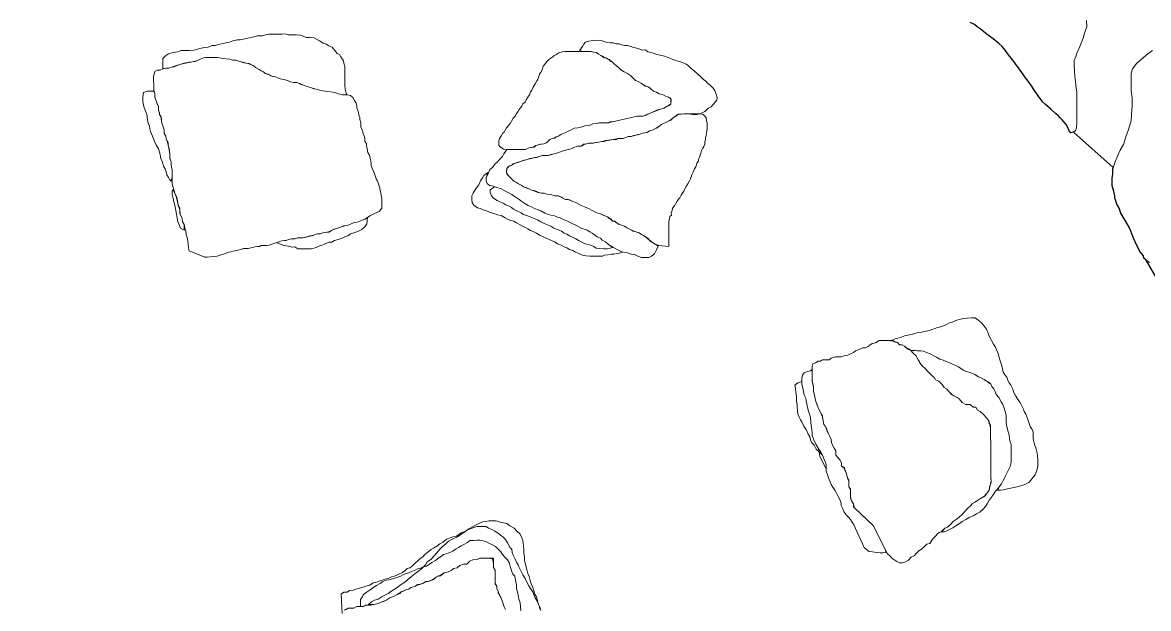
# Model space of a CAD drawing. Header units: millimetres. Extents: x -3113 to 15022, y -19591 to 4665.
# Drawn here: x 2046 to 3356, y -3452 to -2771 of the extents above; entities that cross this region are included whole.
import ezdxf

# ---------------------------------------------------------------- set-up
doc = ezdxf.new("R2010")
doc.units = ezdxf.units.MM
doc.header["$XCLIPFRAME"] = 2
doc.layers.add('0A-detail', color=7, linetype='Continuous', lineweight=18)
doc.layers.add('0T-walltop', color=7, linetype='Continuous', lineweight=30)
picture_1 = doc.add_image_def('image1.tif', size_in_pixel=(6668, 8809))

msp = doc.modelspace()

# ---------------------------------------------------------------- linework, layer by layer
at = {"layer": '0A-detail'}
for points in [[(3284.4, -2768), (3284.5, -2775.4), (3282.1, -2782.8), (3280.3, -2788.9), (3277.9, -2794.6), (3276.7, -2798.3), (3273.1, -2806.3), (3271.9, -2810), (3270.1, -2814.9), (3270.1, -2820.2), (3270.2, -2827.6), (3270.9, -2836.8), (3271.3, -2839.2), (3272.2, -2846.4), (3272.9, -2851.9), (3272.9, -2857.9), (3273, -2866.1), (3273.1, -2872.9), (3273.1, -2879), (3273.2, -2886.5), (3272.7, -2893.5), (3271.4, -2896.3), (3269, -2898.2), (3265.9, -2898.9), (3264, -2896.4), (3262.5, -2892.7), (3260.8, -2889), (3257.8, -2885.9), (3255.9, -2883.6), (3253.7, -2881.4), (3251.5, -2878.6), (3248.4, -2876.2), (3242.9, -2871.3), (3236.6, -2866.1), (3232.9, -2862.8), (3230.7, -2859.4), (3228.8, -2857), (3226.6, -2853.6), (3224.5, -2850.8), (3218.8, -2841.7), (3213.5, -2835.2), (3209.2, -2828.5), (3198.5, -2814.4), (3193.6, -2808.2), (3189.8, -2802.7), (3186.1, -2798.5), (3182.4, -2794.8), (3175.5, -2789.6), (3168.7, -2784.4), (3164.9, -2781.4), (3160.6, -2778), (3157.2, -2775.6), (3153.8, -2772.9), (3148.8, -2770.4)], [(3357.4, -3049.8), (3353.6, -3047), (3351.1, -3044.6), (3350.6, -3042.1), (3346.7, -3037.3), (3342.8, -3029.8), (3340.9, -3025.9), (3338.3, -3019.6), (3335.9, -3013.3), (3333.9, -3008.6), (3329, -3000), (3324.2, -2992.3), (3322.2, -2986.6), (3319.7, -2981.8), (3317.2, -2974.6), (3317.2, -2972.1), (3316.2, -2967.3), (3314.3, -2960.6), (3314.2, -2955.8), (3314.2, -2951.9), (3315.1, -2947.1), (3315, -2941.3), (3316, -2937.4), (3317.8, -2932.6), (3319.7, -2927.8), (3320.7, -2925.4), (3323.5, -2919), (3327.2, -2912.3), (3330.1, -2903.6), (3332.9, -2896), (3335.7, -2886.2), (3336.7, -2880.4), (3336.6, -2877.6), (3337.4, -2866.9), (3337.4, -2862.1), (3337.4, -2858.3), (3336.4, -2849.6), (3336.3, -2840.9), (3336.2, -2829.4), (3338, -2824.5), (3342.8, -2817.8), (3347.5, -2813.8), (3353.3, -2809), (3355.7, -2807), (3361, -2803.1)], [(2608.2, -3453.6), (2606.5, -3450.4), (2604.7, -3444.6), (2603.1, -3440.4), (2600.4, -3435.4), (2599.6, -3432), (2598, -3429.5), (2598, -3426.2), (2596.2, -3422.5), (2596.2, -3417.8), (2596.1, -3411.6), (2596.1, -3407.8), (2594.4, -3404.6), (2594.3, -3400), (2593, -3394.4), (2588.4, -3393.7), (2583.4, -3393.8), (2578.4, -3393.8), (2575.1, -3395.5), (2570.1, -3395.6), (2566.7, -3397.2), (2563.4, -3400.6), (2559.2, -3400.7), (2555, -3402.3), (2551.8, -3404.9), (2547.6, -3405.8), (2545.1, -3408.3), (2541.5, -3409.7), (2536.8, -3410.9), (2531.4, -3414.2), (2527.7, -3416), (2523.1, -3418.9), (2518.5, -3421), (2515.1, -3421.1), (2512.7, -3422.8), (2507.2, -3424.6), (2503.5, -3426.2), (2498.5, -3427.9), (2495.2, -3429.7), (2491.4, -3430.9), (2486, -3433.9), (2482.1, -3435.9), (2478.6, -3438.1), (2473.6, -3439.9), (2470.2, -3442.4), (2464.8, -3444.5), (2460.2, -3446.7), (2455.2, -3447.5), (2448.9, -3447.7), (2452.4, -3444.7), (2455.6, -3442.5), (2459.9, -3441.5), (2464.6, -3438.2), (2471.5, -3435), (2474.7, -3432.7), (2482.2, -3427.9), (2486.9, -3424.6), (2490.1, -3422.5), (2492.8, -3420.4), (2495, -3418.2), (2498.2, -3415.8), (2501.7, -3412.8), (2505.8, -3409.6), (2510.9, -3405.7), (2513, -3403.5), (2515.1, -3401.4), (2517.2, -3398.2), (2521.5, -3395.5), (2525.4, -3390.9), (2528.5, -3387.4), (2531.8, -3383.3), (2535, -3380.2), (2538.4, -3377.3), (2542, -3374.1), (2548, -3370.8), (2552.2, -3368.9), (2556.3, -3366.1), (2560.9, -3363.3), (2565.5, -3359.8), (2569.9, -3357.4), (2575, -3354.6), (2578.8, -3352.7), (2582, -3351.6), (2585.2, -3351), (2588.9, -3350.5), (2593.2, -3350.5), (2597.5, -3350.4), (2600.7, -3351.4), (2605.8, -3352.8), (2609.8, -3353.5), (2613.4, -3356), (2618.2, -3359), (2621.4, -3362.2), (2625.1, -3365.7), (2627.1, -3370), (2628.2, -3373.2), (2628.6, -3376.5), (2629.3, -3379.5), (2629.4, -3383.2), (2629.4, -3387.5), (2630.5, -3392.8), (2630.5, -3396), (2631.6, -3401.1), (2633, -3407), (2634.3, -3411.6), (2635.8, -3415), (2636.8, -3419.6), (2638.2, -3423.8), (2639.9, -3428.1), (2641.2, -3431.6), (2642.2, -3435.5), (2644.1, -3438.7), (2645.3, -3443), (2646.4, -3446.8), (2647.8, -3450.2), (2648.1, -3453.2)], [(2418.1, -3458), (2417, -3435.5), (2420.2, -3433.5), (2423.9, -3433.2), (2426.6, -3431.4), (2430.9, -3431), (2434.1, -3429.9), (2438.4, -3428.8), (2442.7, -3427.7), (2445.8, -3426.4), (2450.3, -3425), (2454.3, -3422.6), (2457.5, -3422.2), (2460.7, -3420.5), (2463.9, -3419.6), (2467.7, -3418.4), (2471.7, -3417.6), (2475.7, -3415.6), (2478.9, -3414.9), (2483.5, -3412.8), (2488.4, -3410.5), (2490.9, -3408.4), (2493.8, -3405.9), (2497, -3405.1), (2500.6, -3401.8), (2504, -3399), (2506.1, -3396.9), (2509, -3394.3), (2512, -3392.1), (2514.4, -3389.6), (2518.1, -3386.4), (2521.9, -3383.7), (2524.6, -3382.1), (2528.4, -3379.9), (2532, -3377.2), (2535.7, -3375), (2539.4, -3371.8), (2543.7, -3370.1), (2546.8, -3369), (2551.1, -3368), (2556.7, -3364.2), (2561.8, -3362.5), (2565, -3360.3), (2568.2, -3359.2), (2571.3, -3358.1), (2575, -3357), (2578.8, -3357), (2582, -3357), (2585.7, -3356.9), (2588.5, -3359), (2591.7, -3359.9), (2596, -3362.4), (2599.7, -3364.8), (2602.4, -3367), (2605.3, -3368.9), (2608.4, -3371.9), (2610.7, -3375.9), (2612.2, -3378.6), (2613.3, -3381.3), (2615.5, -3383.4), (2615.8, -3387.1), (2617, -3390.4), (2619.3, -3395.1), (2620.9, -3398.3), (2623.1, -3401.5), (2624.2, -3404.7), (2626.9, -3410.1), (2628.5, -3413.2), (2631.2, -3417.4), (2632.9, -3421.7), (2635.5, -3426), (2638, -3430.3), (2640.5, -3433.9), (2641.6, -3437.1), (2642.7, -3439.8), (2644.5, -3443), (2646.5, -3447.3), (2648.6, -3451.5), (2649.2, -3454.7)], [(2608.2, -3453.6), (2606.5, -3450.4), (2604.7, -3444.6), (2603.1, -3440.4), (2600.4, -3435.4), (2599.6, -3432), (2598, -3429.5), (2598, -3426.2), (2596.2, -3422.5), (2596.2, -3417.8), (2596.1, -3411.6), (2596.1, -3407.8), (2594.4, -3404.6), (2594.3, -3400), (2593, -3394.4), (2588.4, -3393.7), (2583.4, -3393.8), (2578.4, -3393.8), (2575.1, -3395.5), (2570.1, -3395.6), (2566.7, -3397.2), (2563.4, -3400.6), (2559.2, -3400.7), (2555, -3402.3), (2551.8, -3404.9), (2547.6, -3405.8), (2545.1, -3408.3), (2541.5, -3409.7), (2536.8, -3410.9), (2531.4, -3414.2), (2527.7, -3416), (2523.1, -3418.9), (2518.5, -3421), (2515.1, -3421.1), (2512.7, -3422.8), (2507.2, -3424.6), (2503.5, -3426.2), (2498.5, -3427.9), (2495.2, -3429.7), (2491.4, -3430.9), (2486, -3433.9), (2482.1, -3435.9), (2478.6, -3438.1), (2473.6, -3439.9), (2470.2, -3442.4), (2464.8, -3444.5), (2460.2, -3446.7), (2455.2, -3447.5), (2449.9, -3448.4), (2445.3, -3448.4), (2442.8, -3450.1), (2439.5, -3449.9), (2439.6, -3445.9), (2439.6, -3441.7), (2441.3, -3439.1), (2442.7, -3436.6), (2446, -3433.8), (2450.7, -3430.7), (2454.4, -3428.1), (2458, -3425.4), (2462.3, -3423.1), (2465.5, -3421.1), (2469.3, -3419.5), (2472.5, -3418.9), (2476.7, -3417.7), (2481.1, -3416.7), (2485.3, -3415.1), (2489.5, -3412.9), (2492.7, -3411.6), (2495.9, -3410.9), (2499.9, -3408.8), (2503.8, -3407.2), (2506.6, -3405.8), (2509.5, -3405.3), (2512.3, -3403.9), (2516.1, -3403), (2519.8, -3400.8), (2522.6, -3398.8), (2526.6, -3396.4), (2530.5, -3393.4), (2533.6, -3391.6), (2536.1, -3389.7), (2539.6, -3388.9), (2543.3, -3387.2), (2546.8, -3385.7), (2550.8, -3382.9), (2553.5, -3381.4), (2556.6, -3379.6), (2559.8, -3377.9), (2564, -3375.6), (2566.7, -3373.1), (2571.5, -3373.1), (2574.7, -3373), (2578.4, -3373), (2582.2, -3373.6), (2586.2, -3374.8), (2589.7, -3376.7), (2592.9, -3378.3), (2596.4, -3380.1), (2600.1, -3383.5), (2602.6, -3386.3), (2604.8, -3389.4), (2607.5, -3392.5), (2610.7, -3395.7), (2612.4, -3398.9), (2613.4, -3401.6), (2613.9, -3404.8), (2615.7, -3409.1), (2616.7, -3412.3), (2619, -3414.9), (2619.7, -3419.4), (2621.1, -3424.8), (2621.2, -3429.3), (2622, -3433.1), (2622.8, -3436.8), (2623.5, -3440), (2625.4, -3445.6), (2625.7, -3450.2), (2625.9, -3455)], [(2608.2, -3453.6), (2606.5, -3450.4), (2604.7, -3444.6), (2603.1, -3440.4), (2600.4, -3435.4), (2599.6, -3432), (2598, -3429.5), (2598, -3426.2), (2596.2, -3422.5), (2596.2, -3417.8), (2596.1, -3411.6), (2596.1, -3407.8), (2594.4, -3404.6), (2594.3, -3400), (2593, -3394.4), (2588.4, -3393.7), (2583.4, -3393.8), (2578.4, -3393.8), (2575.1, -3395.5), (2570.1, -3395.6), (2566.7, -3397.2), (2563.4, -3400.6), (2559.2, -3400.7), (2555, -3402.3), (2551.8, -3404.9), (2547.6, -3405.8), (2545.1, -3408.3), (2541.5, -3409.7), (2536.8, -3410.9), (2531.4, -3414.2), (2527.7, -3416), (2523.1, -3418.9), (2518.5, -3421), (2515.1, -3421.1), (2512.7, -3422.8), (2507.2, -3424.6), (2503.5, -3426.2), (2498.5, -3427.9), (2495.2, -3429.7), (2491.4, -3430.9), (2486, -3433.9), (2482.1, -3435.9), (2478.6, -3438.1), (2473.6, -3439.9), (2470.2, -3442.4), (2464.8, -3444.5), (2460.2, -3446.7), (2455.2, -3447.5), (2449.9, -3448.4), (2445.3, -3448.4), (2442.8, -3450.1), (2439, -3450.2), (2435.2, -3450.2), (2431.9, -3451.9), (2428.6, -3452), (2425.2, -3452), (2420.6, -3454.1)], [(2421.9, -3453.7), (2425.2, -3452), (2428.6, -3452), (2431.9, -3451.9), (2435.2, -3450.2), (2437.8, -3450.2), (2440.3, -3450.2), (2442.8, -3450.1), (2445.3, -3448.4), (2448.6, -3448.4), (2451.2, -3448.4), (2455.2, -3447.5), (2460.2, -3446.7), (2463.5, -3444.9), (2466.1, -3444.1), (2470.2, -3442.4), (2473.6, -3439.9), (2478.6, -3438.1), (2482.1, -3435.9), (2485.2, -3434.8), (2486.8, -3433), (2490.2, -3431.3), (2492.7, -3430.5), (2495.2, -3429.7), (2498.5, -3427.9), (2503.5, -3426.2), (2506, -3424.6), (2508.5, -3424.5), (2512.7, -3422.8), (2515.1, -3421.1), (2518.5, -3421), (2521.8, -3419.3), (2524.4, -3418.5), (2527.7, -3416), (2530.2, -3414.2), (2532.7, -3414.2), (2536.8, -3410.9), (2541.5, -3409.7), (2545.1, -3408.3), (2547.6, -3405.8), (2551.8, -3404.9), (2555, -3402.3), (2559.2, -3400.7), (2563.4, -3400.6), (2566.7, -3397.2), (2570.1, -3395.6), (2575.1, -3395.5), (2578.4, -3393.8), (2583.4, -3393.8), (2588.4, -3393.7), (2591.8, -3393.7), (2594.3, -3393.7), (2594.3, -3396.2), (2594.3, -3398.7), (2594.3, -3401.2), (2594.4, -3404.6), (2596.1, -3407.8), (2596.1, -3410.3), (2596.1, -3412.8), (2596.2, -3417.8), (2596.2, -3421.2), (2596.2, -3423.7), (2598, -3426.2), (2598, -3429.5), (2599.6, -3432), (2599.6, -3434.6), (2601.4, -3436.2), (2603.1, -3440.4), (2604.7, -3444.6), (2606.5, -3450.4), (2608.2, -3453.6)]]:
    msp.add_lwpolyline(points, dxfattribs=at)
for points in [[(2369.4, -2842), (2365.6, -2840.3), (2361.4, -2840.3), (2358.1, -2839.4), (2355.4, -2838.3), (2350.7, -2836.9), (2347.5, -2836.3), (2344.2, -2835.2), (2340.5, -2833.6), (2336.2, -2833), (2331.9, -2830.8), (2328.7, -2829.9), (2326.5, -2827.9), (2322.7, -2826.1), (2317.4, -2822.9), (2315.3, -2821.1), (2311, -2819.1), (2305.2, -2817.6), (2299.1, -2815.8), (2294.9, -2814.2), (2290.6, -2814.3), (2287.4, -2813.2), (2283.1, -2812.6), (2279.3, -2812.3), (2275.9, -2811.5), (2272.9, -2811.2), (2268.4, -2811.3), (2263.9, -2811.3), (2260.1, -2811.4), (2256.7, -2811.8), (2253.1, -2813), (2250, -2814.7), (2246.2, -2815.8), (2241.1, -2816.8), (2235.2, -2818), (2231, -2818.8), (2226.7, -2820.2), (2220.9, -2822.2), (2216.4, -2823.6), (2213.1, -2823.6), (2209.5, -2824), (2209.4, -2819.9), (2209.3, -2816.1), (2209.6, -2812.4), (2212.5, -2809.3), (2216.1, -2806.8), (2221.7, -2805.3), (2226.8, -2804.8), (2230.6, -2803), (2233.8, -2803), (2237, -2803), (2240.7, -2802.9), (2245.6, -2802.6), (2248.8, -2801.9), (2252.7, -2800.7), (2257.8, -2799.6), (2262.1, -2799.3), (2266.6, -2797.4), (2270.7, -2797.4), (2273.8, -2796.2), (2277.6, -2795.2), (2283.1, -2794.3), (2287.2, -2793.5), (2291.1, -2791.9), (2296.2, -2790.7), (2299.4, -2790.7), (2304.8, -2789.6), (2309.9, -2788.4), (2314.4, -2787.4), (2319.2, -2786.2), (2324.9, -2785.9), (2328.8, -2784.7), (2333, -2784), (2336.8, -2784), (2340.8, -2783.9), (2345.3, -2783.9), (2348.5, -2783.9), (2351.7, -2783.8), (2355.5, -2784.8), (2360.5, -2784.8), (2365.1, -2784.7), (2368.8, -2785.4), (2372.1, -2786), (2376.4, -2787.8), (2380.7, -2787.8), (2385.7, -2788.4), (2391.7, -2792), (2395.9, -2794.4), (2399.4, -2795.7), (2402.8, -2797.6), (2406.7, -2799.3), (2409.5, -2803), (2412.4, -2806.4), (2415.1, -2807.9), (2416.8, -2810.6), (2419.4, -2814.2), (2420, -2818), (2421.1, -2821.2), (2421.1, -2824.9), (2421.1, -2828.6), (2421.2, -2833.8), (2421.2, -2838.3), (2421.3, -2843.4), (2421.8, -2847.9), (2422.4, -2851.1), (2423.5, -2854.5), (2418.7, -2854.8), (2415, -2853.8), (2411.8, -2852.8), (2407.5, -2851.7), (2401, -2850.7), (2395.6, -2850.2), (2390.8, -2848.7), (2386.4, -2847.8), (2382.3, -2846.6), (2379.6, -2845.6), (2376.4, -2844.5), (2373.2, -2843.4)], [(2624, -2976.3), (2618.2, -2972.4), (2615.4, -2970.7), (2612.7, -2968.9), (2608.1, -2966.6), (2603.1, -2964.2), (2598.2, -2962.6), (2592.8, -2960.5), (2589.6, -2960.2), (2586.8, -2958), (2585.9, -2954.9), (2585.9, -2951.2), (2588.3, -2945.4), (2590.1, -2941.5), (2593, -2939.1), (2596, -2935.5), (2598.5, -2932.9), (2601.2, -2930), (2604.6, -2926.5), (2606.4, -2923.2), (2608.1, -2920.5), (2609.6, -2918.1), (2613.4, -2918.3), (2618.2, -2918.2), (2622.5, -2918.2), (2626.7, -2918.2), (2631.6, -2918.1), (2635.8, -2916.4), (2640.3, -2915.7), (2643.7, -2913.7), (2647.8, -2912.5), (2652.8, -2911.5), (2656.1, -2910.4), (2659.8, -2906.7), (2663, -2905.6), (2666.4, -2904.2), (2670.9, -2902), (2674.6, -2900.1), (2678.4, -2898.5), (2681.1, -2896.9), (2684.8, -2895.2), (2688.4, -2893.6), (2692.2, -2893), (2695.9, -2892.4), (2700.7, -2890.8), (2705.6, -2890.2), (2709.8, -2888.6), (2713.6, -2887.9), (2718.4, -2887.4), (2722.2, -2887.4), (2725.4, -2887.4), (2729, -2886.8), (2732.9, -2886.2), (2761.6, -2879.5), (2764.8, -2879.5), (2768, -2879.5), (2772.3, -2878.1), (2777.7, -2875.5), (2782.2, -2873.5), (2787.4, -2871.6), (2792.5, -2870.1), (2797.4, -2867.6), (2800.5, -2865.3), (2800.7, -2859.5), (2797.8, -2857.4), (2793.5, -2855.7), (2790.8, -2854.2), (2787.1, -2853.6), (2783.9, -2851.5), (2780.6, -2850.5), (2776.8, -2847.3), (2774.1, -2845.2), (2769.8, -2843.9), (2766.1, -2841), (2762.4, -2839.2), (2759.6, -2837.8), (2756.9, -2835.3), (2753.7, -2832.2), (2750, -2829.9), (2746.2, -2827.9), (2741.6, -2824.9), (2739.2, -2822.5), (2735.9, -2819.7), (2732.8, -2816.7), (2729.6, -2814.4), (2725.7, -2811.9), (2722.4, -2810.8), (2719.3, -2808.8), (2716.5, -2807.2), (2714.1, -2805.5), (2710.7, -2805.2), (2706.6, -2804.1), (2699.6, -2804.2), (2694.3, -2803.4), (2695.7, -2801), (2697.8, -2798.3), (2699.4, -2795.6), (2701.4, -2793.5), (2705.2, -2792.3), (2709.5, -2791.3), (2714.8, -2791.2), (2719.6, -2791.5), (2724.2, -2793), (2727.1, -2793.8), (2730.3, -2794.3), (2733.5, -2794.3), (2736.8, -2795.2), (2740, -2795.2), (2743.2, -2796.3), (2747, -2797.4), (2750.2, -2797.3), (2753.9, -2798.3), (2757.1, -2799.4), (2760.9, -2800.4), (2764.6, -2801.5), (2767.8, -2802.5), (2771, -2802.4), (2773.7, -2804.6), (2777.6, -2805.6), (2781.3, -2806.4), (2784.5, -2807.7), (2788.2, -2808.7), (2793.1, -2809.7), (2797.4, -2811.3), (2801.4, -2812.6), (2805.9, -2814.6), (2810.7, -2815.8), (2815, -2817.6), (2818.3, -2819.1), (2821, -2821.1), (2824.2, -2824), (2827.9, -2826.8), (2832, -2830.6), (2835.8, -2834.3), (2838.6, -2836.7), (2841.5, -2838.7), (2843.6, -2841.4), (2846.8, -2843.9), (2849.7, -2847), (2851.9, -2849.8), (2853.4, -2853.9), (2854.4, -2857.9), (2854.2, -2860.8), (2851.7, -2863.6), (2849.6, -2866.2), (2847.6, -2868.6), (2844.1, -2870.3), (2840.2, -2874), (2834.8, -2876.6), (2830.7, -2877.4), (2827.6, -2877.9), (2821.5, -2876.9), (2816.9, -2876.9), (2812.9, -2877), (2809.7, -2877), (2806.5, -2879.2), (2802.9, -2882), (2799.5, -2884.5), (2795.6, -2886.3), (2792.7, -2887.8), (2789.9, -2889.3), (2786.8, -2891.6), (2783.6, -2893.5), (2778.9, -2895.8), (2775.7, -2896.5), (2773, -2898.6), (2767.7, -2899.3), (2763.4, -2900.7), (2758.3, -2901.9), (2754.3, -2903.1), (2751.1, -2903.1), (2747.9, -2904.3), (2745.3, -2905.4), (2742.1, -2905.4), (2737.8, -2905.9), (2733.6, -2906.5), (2729.5, -2907.4), (2723.9, -2908.3), (2720.2, -2908.8), (2717, -2909.8), (2711.8, -2910.7), (2706.6, -2911), (2700.1, -2912.2), (2696.7, -2914.3), (2691.9, -2914.4), (2687.6, -2916.1), (2684.5, -2917.6), (2679.7, -2918.8), (2675.4, -2919.9), (2672.2, -2920.9), (2669, -2922.1), (2664.7, -2923.2), (2659.6, -2924.9), (2654.5, -2925.4), (2650.8, -2925.4), (2647.6, -2926.6), (2643.4, -2927.6), (2637.5, -2928.8), (2633.8, -2929.9), (2629.8, -2930.8), (2623.6, -2933), (2618.3, -2934.6), (2615.6, -2936.5), (2612.2, -2937.9), (2609.6, -2940.5), (2609.5, -2945.4), (2612, -2949.4), (2615.1, -2952.5), (2618, -2955.1), (2622.2, -2957.4), (2626.5, -2959.9), (2629.8, -2962), (2634.1, -2963.6), (2640.2, -2965.9), (2645.3, -2967.8), (2650.2, -2968.9), (2653.4, -2969.2), (2656.5, -2970.3), (2660.8, -2970.8), (2665.2, -2972.3), (2669.5, -2972.3), (2673.7, -2974.1), (2678.1, -2976.5), (2682.6, -2977), (2686.6, -2978.6), (2690.9, -2980.2), (2696.3, -2983.3), (2700, -2984.9), (2704.9, -2986.9), (2709.2, -2989.1), (2714.5, -2991.8), (2718.8, -2993.2), (2722.6, -2994.9), (2727.1, -2996.7), (2730, -2999), (2732.8, -3001.7), (2736.2, -3002.5), (2740.3, -3005.4), (2744.6, -3006.6), (2748.3, -3008.8), (2752.6, -3011.1), (2755.8, -3012.7), (2759.6, -3013.8), (2762.8, -3015.1), (2766.5, -3017.1), (2769.8, -3019.1), (2775.4, -3023.3), (2779.1, -3026.6), (2782.3, -3028.6), (2786, -3030.6), (2784.1, -3035.2), (2781.6, -3039.6), (2778.1, -3042.3), (2774.9, -3044), (2771.1, -3044), (2766.3, -3043.8), (2762.2, -3042.4), (2758.3, -3040.5), (2754.5, -3040), (2751.4, -3038.9), (2748.4, -3038.2), (2743.3, -3037.3), (2738.2, -3034.7), (2733.1, -3032), (2727.9, -3028.8), (2724.4, -3025.7), (2720.7, -3023.7), (2718.7, -3021.4), (2714.8, -3019.9), (2711.6, -3017.4), (2708.9, -3015.8), (2706.2, -3014), (2703.3, -3012.3), (2699.7, -3010.9), (2697, -3010), (2693.6, -3008.4), (2690.1, -3006.4), (2685.7, -3004.2), (2680.4, -3001.7), (2676.6, -3000), (2671.8, -2997.9), (2668.6, -2996.9), (2665.4, -2995.5), (2661.1, -2994.8), (2658.3, -2993.8), (2653.8, -2992.3), (2649.3, -2989.6), (2645.2, -2988.1), (2641.2, -2986.4), (2638.6, -2985), (2634.6, -2983.6), (2630.6, -2981.2), (2627.1, -2978.7)], [(2200.6, -2858.4), (2200.1, -2856.3), (2200.1, -2853.1), (2198.9, -2850.4), (2198.9, -2847.2), (2198.9, -2844), (2198.9, -2841.3), (2198.8, -2839.2), (2198.8, -2835.4), (2198.8, -2832.8), (2199.8, -2829.6), (2200.3, -2827.4), (2203, -2825.8), (2206.2, -2825.8), (2209.7, -2824.4), (2213.1, -2823.6), (2216.4, -2823.6), (2219.6, -2822.4), (2222.3, -2822), (2225.5, -2820.8), (2228, -2819.6), (2231, -2818.8), (2233.9, -2818), (2236.6, -2818), (2239.8, -2816.8), (2242.5, -2816.8), (2245.1, -2815.8), (2247.3, -2815.8), (2250, -2814.7), (2253.1, -2813), (2256.7, -2811.8), (2259, -2811.4), (2261.2, -2811.4), (2263.9, -2811.3), (2267.1, -2811.3), (2269.7, -2811.3), (2272.9, -2811.2), (2275.9, -2811.5), (2279.3, -2812.3), (2283.1, -2812.6), (2287.4, -2813.2), (2290.6, -2814.3), (2294.9, -2814.2), (2298.1, -2815.3), (2300.2, -2816.3), (2303.9, -2817.4), (2306.6, -2817.7), (2309.8, -2818.4), (2312.1, -2819.8), (2315.3, -2821.1), (2317.4, -2822.9), (2321.7, -2825.3), (2323.8, -2826.8), (2326.5, -2827.9), (2328.7, -2829.9), (2330.9, -2830.5), (2333, -2831), (2335.1, -2832.7), (2337.3, -2833.2), (2340.5, -2833.6), (2344.2, -2835.2), (2347.5, -2836.3), (2350.7, -2836.9), (2355.4, -2838.3), (2358.1, -2839.4), (2361.4, -2840.3), (2365.6, -2840.3), (2368.4, -2841.4), (2370.5, -2842.5), (2373.2, -2843.4), (2376.4, -2844.5), (2379.6, -2845.6), (2382.3, -2846.6), (2385, -2847.6), (2387.8, -2848), (2390.8, -2848.7), (2395.6, -2850.2), (2401, -2850.7), (2407.5, -2851.7), (2411.8, -2852.8), (2415, -2853.8), (2418.7, -2854.8), (2421.9, -2854.8), (2424.6, -2854.8), (2427.8, -2855.3), (2430.7, -2857.9), (2432.5, -2861.1), (2434.4, -2864.3), (2435.4, -2867), (2435.4, -2869.7), (2436.2, -2872.6), (2437, -2875.7), (2437.7, -2878.2), (2438.7, -2880.9), (2438.7, -2883.5), (2439.9, -2887.2), (2439.9, -2889.9), (2439.9, -2892), (2441, -2894.7), (2442.1, -2897.4), (2442.6, -2900.6), (2444.3, -2903.3), (2444.4, -2906.5), (2444.4, -2909.1), (2446.5, -2911.3), (2446.5, -2914), (2447.3, -2917.4), (2448.1, -2921.6), (2449.8, -2924.7), (2450.9, -2928.3), (2451.4, -2931.5), (2452.1, -2934.7), (2452.1, -2937.4), (2453.2, -2940), (2454.3, -2942.7), (2455.4, -2945.4), (2456.9, -2949.7), (2457.6, -2952.4), (2458.7, -2954.5), (2460.2, -2957.1), (2460.8, -2959.8), (2462, -2962.4), (2462, -2964.5), (2463.1, -2968.8), (2463.6, -2971.5), (2464.2, -2975.2), (2464.2, -2977.9), (2464.2, -2980.6), (2464.3, -2984.3), (2464.3, -2986.5), (2462.7, -2988.6), (2461.1, -2990.3), (2458.4, -2991.4), (2455.8, -2992.8), (2452.6, -2994.1), (2450.5, -2995.6), (2447.8, -2997.4), (2445.7, -2998.9), (2443.3, -2999.7), (2439.6, -3001.4), (2435.6, -3002.9), (2432.4, -3003.3), (2429.6, -3004.4), (2426.3, -3005.9), (2422.8, -3006.6), (2420.1, -3007.2), (2416.4, -3008.5), (2413.9, -3009.6), (2410.5, -3010.5), (2408.4, -3011), (2405.7, -3012.5), (2402.5, -3014.3), (2400.4, -3014.3), (2396.6, -3014.9), (2392.9, -3016.5), (2389.1, -3016.5), (2386, -3017.6), (2383.4, -3018.8), (2380.7, -3018.8), (2377.5, -3019.9), (2375.3, -3020.4), (2372.7, -3021), (2368.9, -3021), (2366.3, -3021), (2363.6, -3022.1), (2361.4, -3022.2), (2358.8, -3022.2), (2355, -3023.3), (2352.6, -3024.1), (2348.1, -3024.4), (2345.4, -3025.5), (2342.7, -3026.6), (2339.5, -3027.4), (2336.3, -3028.3), (2333.2, -3029.5), (2330, -3029.9), (2326.8, -3030), (2324.1, -3030), (2322, -3031), (2319.8, -3031), (2316.6, -3031.7), (2314.5, -3032.2), (2311.8, -3032.6), (2308.6, -3033.3), (2305.9, -3033.4), (2303.3, -3033.4), (2300.4, -3034.8), (2296.9, -3035.5), (2293.7, -3036.3), (2291, -3036.7), (2288.8, -3037.3), (2286.2, -3037.8), (2283, -3038.9), (2279.9, -3040), (2276.1, -3041.1), (2272.9, -3042.2), (2269.2, -3042.6), (2264.9, -3043.3), (2261.1, -3043.4), (2258.5, -3043.4), (2240.2, -3036.1), (2239.5, -3032.9), (2239, -3028.6), (2238.5, -3025.4), (2238, -3022.2), (2237.4, -3019.6), (2236.8, -3017.4), (2236.8, -3015.3), (2235.7, -3012.6), (2235.2, -3010), (2234.7, -3006.8), (2234, -3004.6), (2232.4, -3002.5), (2232.1, -2998.7), (2230.2, -2994.4), (2229.1, -2992.4), (2229.1, -2989.2), (2229.1, -2986.5), (2227.2, -2983.5), (2226.9, -2980.6), (2226.5, -2977.8), (2225.8, -2974.2), (2224.6, -2971.6), (2223.6, -2968.9), (2222.5, -2966.2), (2221.9, -2964.1), (2221, -2961.4), (2220.3, -2957.7), (2220.3, -2955.5), (2220.3, -2953.4), (2220.2, -2950.7), (2220.2, -2948), (2220.2, -2945.9), (2220.2, -2942.1), (2219.7, -2938.9), (2219, -2935.7), (2219, -2932.5), (2217.9, -2930), (2217.8, -2927.3), (2217.8, -2924.1), (2217.1, -2919.8), (2216.7, -2917.1), (2215.6, -2913.4), (2215.6, -2910.7), (2214.5, -2908.6), (2213.3, -2905.9), (2213, -2902.7), (2211.2, -2899.5), (2211.1, -2895.2), (2209.3, -2890.9), (2207.9, -2886.1), (2207.8, -2882.9), (2207.4, -2880.2), (2205.7, -2877.7), (2205.7, -2875.5), (2204.5, -2872.8), (2204.5, -2870.7), (2204.5, -2868.1), (2202.9, -2865.4), (2202.3, -2862.7)], [(2705.3, -2804.1), (2708, -2804.1), (2710.7, -2805.2), (2714.1, -2805.5), (2716.5, -2807.2), (2719.3, -2808.8), (2721.8, -2810), (2723, -2811.5), (2725.7, -2811.9), (2728.9, -2813.5), (2730.4, -2815.3), (2732.8, -2816.7), (2734.9, -2818.9), (2737, -2820.4), (2739.2, -2822.5), (2740.8, -2824.1), (2742.4, -2825.7), (2746.2, -2827.9), (2750, -2829.9), (2753.7, -2832.2), (2756.9, -2835.3), (2759.6, -2837.8), (2762.4, -2839.2), (2766.1, -2841), (2768.8, -2843.1), (2770.9, -2844.5), (2774.1, -2845.2), (2776.8, -2847.3), (2780.6, -2850.5), (2783.9, -2851.5), (2787.1, -2853.6), (2790.8, -2854.2), (2793.5, -2855.7), (2797.8, -2857.4), (2800.4, -2858.4), (2801, -2860.5), (2800.5, -2865.3), (2798.6, -2867.1), (2796.2, -2868), (2792.5, -2870.1), (2788.7, -2871.3), (2786.2, -2871.8), (2783.5, -2872.9), (2780.9, -2874.1), (2777.7, -2875.5), (2773.4, -2877.3), (2771.2, -2878.9), (2768, -2879.5), (2764.8, -2879.5), (2761.6, -2879.5), (2732.9, -2886.2), (2730.1, -2886.2), (2728, -2887.3), (2725.4, -2887.4), (2722.2, -2887.4), (2719.5, -2887.4), (2717.3, -2887.4), (2713.6, -2887.9), (2709.8, -2888.6), (2705.6, -2890.2), (2700.7, -2890.8), (2695.9, -2892.4), (2692.2, -2893), (2688.4, -2893.6), (2684.8, -2895.2), (2681.1, -2896.9), (2678.4, -2898.5), (2674.6, -2900.1), (2672, -2901.2), (2669.9, -2902.9), (2667.2, -2903.4), (2665.6, -2905), (2663, -2905.6), (2659.8, -2906.7), (2656.1, -2910.4), (2652.8, -2911.5), (2649.1, -2912.1), (2646.5, -2912.7), (2643.7, -2913.7), (2641.6, -2915.4), (2639, -2915.9), (2635.8, -2916.4), (2631.6, -2918.1), (2627.8, -2918.1), (2625.7, -2918.2), (2622.5, -2918.2), (2619.3, -2918.2), (2617.1, -2918.2), (2613.4, -2918.3), (2609.1, -2918.3), (2605.9, -2918), (2602, -2915.2), (2600.5, -2913.1), (2600.5, -2910.4), (2600.5, -2908.3), (2601.4, -2905.6), (2603.6, -2901.9), (2604.7, -2899.6), (2606.8, -2898), (2607.9, -2895.9), (2609.2, -2893), (2611.7, -2890.5), (2613.6, -2887.9), (2615.2, -2885.2), (2617.3, -2881.9), (2619.9, -2879.2), (2621, -2876.5), (2622.6, -2874.4), (2624.3, -2871.9), (2625.7, -2869.6), (2627.3, -2867.9), (2628.4, -2865.2), (2631.1, -2863.1), (2632.1, -2860.4), (2634.2, -2857.2), (2636, -2854.7), (2637.4, -2851.3), (2638.9, -2849.1), (2640.5, -2845.9), (2642.9, -2841.8), (2644.7, -2838.4), (2645.8, -2836.3), (2647.2, -2833.6), (2647.9, -2830.4), (2649.5, -2828.7), (2651.3, -2824.6), (2652.1, -2821.2), (2654.2, -2818.5), (2656.7, -2815.3), (2658.7, -2813.5), (2661, -2812), (2663.2, -2810.4), (2664.8, -2808.8), (2666.9, -2808.3), (2670.4, -2805.8), (2674.3, -2804.8), (2677.5, -2804.4), (2680.2, -2804.4), (2683.4, -2804.3), (2686.1, -2804.3), (2689.3, -2804.3), (2693.6, -2804.2), (2695.7, -2804.2), (2698.3, -2804.2), (2701, -2804.2)], [(2195.7, -2850.4), (2199.4, -2850.4), (2200.1, -2853.1), (2200.3, -2857.4), (2202.6, -2864.1), (2204.5, -2868.1), (2204.5, -2871.8), (2205.7, -2876.6), (2207.6, -2881.6), (2207.9, -2886.1), (2209.3, -2890.9), (2211.1, -2895.2), (2211.2, -2899.5), (2213, -2902.7), (2213.3, -2905.9), (2215, -2909.7), (2215.6, -2913.4), (2216.9, -2918.5), (2217.8, -2924.1), (2217.8, -2928.7), (2219, -2932.5), (2219, -2935.7), (2219.7, -2938.9), (2220.2, -2942.1), (2220.2, -2947), (2220.2, -2950.7), (2219.2, -2955), (2217.3, -2953.2), (2215.9, -2950.8), (2214.2, -2947.6), (2213.4, -2944.4), (2212.1, -2940.7), (2210.1, -2937.5), (2209, -2933), (2207.3, -2928.7), (2206.1, -2922.6), (2204.3, -2917.5), (2202.2, -2913.5), (2200.6, -2910.8), (2198.9, -2906.6), (2197.3, -2902.8), (2196.2, -2900.1), (2195.2, -2897.5), (2194.4, -2894.3), (2194, -2891.1), (2192.6, -2887.6), (2191.8, -2883.6), (2191.2, -2880.4), (2190.7, -2877.2), (2189.5, -2873.5), (2187.4, -2868.2), (2186.2, -2862.6), (2186.2, -2857.2), (2186.9, -2852.1), (2191.1, -2850.5)], [(2798.3, -3031.1), (2786.5, -3030.1), (2782.3, -3028.6), (2779.1, -3026.6), (2776.1, -3024.4), (2774.7, -3022.2), (2770.9, -3019.5), (2768.8, -3018.5), (2766.5, -3017.1), (2763.9, -3015.3), (2761.7, -3014.8), (2759.6, -3013.8), (2756.9, -3013.2), (2754.8, -3012.2), (2752.6, -3011.1), (2749.4, -3009.5), (2747.3, -3008), (2744.6, -3006.6), (2740.3, -3005.4), (2737.1, -3003.3), (2735.4, -3001.7), (2732.8, -3001.7), (2731.1, -2999.5), (2729, -2998.5), (2727.1, -2996.7), (2723.7, -2995.4), (2721.5, -2994.3), (2718.8, -2993.2), (2714.5, -2991.8), (2709.2, -2989.1), (2704.9, -2986.9), (2700, -2984.9), (2696.3, -2983.3), (2690.9, -2980.2), (2686.6, -2978.6), (2683.9, -2977.5), (2681.3, -2976.5), (2678.1, -2976.5), (2674.8, -2974.8), (2672.7, -2973.3), (2669.5, -2972.3), (2665.2, -2972.3), (2660.8, -2970.8), (2656.5, -2970.3), (2653.4, -2969.2), (2650.2, -2968.9), (2646.4, -2968.3), (2644.2, -2967.2), (2641.6, -2966.1), (2638.9, -2965.6), (2635.2, -2964.1), (2633.1, -2963), (2629.8, -2962), (2626.5, -2959.9), (2623.3, -2958.1), (2621.2, -2956.7), (2618, -2955.1), (2615.1, -2952.5), (2612, -2949.4), (2609.8, -2946.7), (2609.3, -2944), (2609.6, -2940.5), (2611.4, -2938.6), (2613.1, -2937.2), (2615.6, -2936.5), (2617.2, -2934.8), (2619.4, -2934.3), (2622.6, -2933.2), (2624.7, -2932.7), (2628.5, -2931), (2631.1, -2930.5), (2633.8, -2929.9), (2636.5, -2928.8), (2638.6, -2928.7), (2642.4, -2927.6), (2644.5, -2927.6), (2647.6, -2926.6), (2650.8, -2925.4), (2653.5, -2925.4), (2655.6, -2925.4), (2658.3, -2925.4), (2660.9, -2924.2), (2664.7, -2923.2), (2669, -2922.1), (2672.2, -2920.9), (2675.4, -2919.9), (2679.7, -2918.8), (2684.5, -2917.6), (2687.6, -2916.1), (2691.9, -2914.4), (2696.7, -2914.3), (2698.8, -2912.2), (2701.5, -2912.2), (2705.3, -2911), (2707.9, -2911), (2710.6, -2911), (2713.1, -2910.3), (2717, -2909.8), (2720.2, -2908.8), (2722.9, -2908.8), (2725, -2907.7), (2728.2, -2907.6), (2730.9, -2907.1), (2733.6, -2906.5), (2736.8, -2906.5), (2738.9, -2905.4), (2742.1, -2905.4), (2745.3, -2905.4), (2747.9, -2904.3), (2751.1, -2903.1), (2754.3, -2903.1), (2757, -2902.1), (2759.7, -2901.5), (2762.3, -2900.9), (2764.5, -2900.4), (2767.7, -2899.3), (2773, -2898.6), (2775.7, -2896.5), (2778.9, -2895.8), (2782.6, -2893.8), (2784.7, -2893.2), (2786.8, -2891.6), (2789.9, -2889.3), (2792.7, -2887.8), (2795.6, -2886.3), (2798.4, -2884.9), (2800.7, -2884), (2802.9, -2882), (2805.5, -2879.7), (2807.6, -2878.6), (2809.7, -2877), (2812.9, -2877), (2815.6, -2876.9), (2818.3, -2876.9), (2821.5, -2876.9), (2825.8, -2876.8), (2827.9, -2876.8), (2830.5, -2876.8), (2833.3, -2876.8), (2835.4, -2876.8), (2838.2, -2877.7), (2840, -2879.5), (2841.8, -2881.5), (2842.3, -2884.1), (2843, -2887.9), (2843, -2890.6), (2843, -2893.3), (2842.4, -2897), (2841.7, -2901.5), (2841, -2905), (2841, -2907.2), (2840.3, -2909.1), (2840, -2911.9), (2838.9, -2914.7), (2837.9, -2916.8), (2836.3, -2919.5), (2835.4, -2922.7), (2833.8, -2927), (2832.7, -2929.7), (2832.7, -2931.9), (2831, -2934), (2830.5, -2936.1), (2829.6, -2938.3), (2828.1, -2940.9), (2826.4, -2944.7), (2825.3, -2946.9), (2824.8, -2949.1), (2823.3, -2952.3), (2822.2, -2954.9), (2820.4, -2958.1), (2818.4, -2961.3), (2816.9, -2964), (2815.6, -2966.9), (2813.7, -2969.5), (2812.8, -2971.6), (2811, -2974.6), (2809.6, -2975.9), (2807.9, -2978.5), (2806.4, -2981.2), (2804.8, -2983.9), (2802.7, -2986.7), (2802.2, -2989.3), (2801.1, -2992), (2801.2, -2994.7), (2799.6, -2996.3), (2799.1, -2998.4), (2798.4, -3002.2), (2798.1, -3005.4), (2798.1, -3008.6), (2798.1, -3011.8), (2798.2, -3016.1), (2798.2, -3018.8), (2798.2, -3021.4), (2798.2, -3023.5), (2798.3, -3027.3)], [(2583, -2948.5), (2587.5, -2945.2), (2585.9, -2951.2), (2585.9, -2954.9), (2586.8, -2958), (2589.6, -2960.2), (2592.8, -2960.5), (2598.2, -2962.6), (2603.1, -2964.2), (2608.1, -2966.6), (2612.7, -2968.9), (2615.4, -2970.7), (2618.2, -2972.4), (2624, -2976.3), (2627.1, -2978.7), (2630.6, -2981.2), (2634.6, -2983.6), (2638.6, -2985), (2641.2, -2986.4), (2645.2, -2988.1), (2649.3, -2989.6), (2653.8, -2992.3), (2658.3, -2993.8), (2661.1, -2994.8), (2665.4, -2995.5), (2668.6, -2996.9), (2671.8, -2997.9), (2676.6, -3000), (2680.4, -3001.7), (2685.7, -3004.2), (2690.1, -3006.4), (2693.6, -3008.4), (2697, -3010), (2699.7, -3010.9), (2703.3, -3012.3), (2706.2, -3014), (2708.9, -3015.8), (2711.6, -3017.4), (2714.8, -3019.9), (2718.7, -3021.4), (2720.7, -3023.7), (2724.4, -3025.7), (2727.9, -3028.8), (2733.1, -3032), (2738.2, -3034.7), (2744.4, -3037.9), (2740.7, -3039), (2737.5, -3039.1), (2734.8, -3040.2), (2731.5, -3040.2), (2727.2, -3040.7), (2723.6, -3041.3), (2720.9, -3042.4), (2717.6, -3042.4), (2714.4, -3042.5), (2710.7, -3042.5), (2706.4, -3042.5), (2702.1, -3042.1), (2697.3, -3041.3), (2693.6, -3039.4), (2689.7, -3037.7), (2686.4, -3035.9), (2682.8, -3034.5), (2679.6, -3032.7), (2676.4, -3031.4), (2672.3, -3029.3), (2668.9, -3027.9), (2665.6, -3025.8), (2662.4, -3024.4), (2658.1, -3022.7), (2652.2, -3019.8), (2648.5, -3018.5), (2644.3, -3015.7), (2640.4, -3013.7), (2637.4, -3012.6), (2634.2, -3010.4), (2631.3, -3009), (2628.6, -3007.9), (2625.1, -3005.9), (2621, -3003.6), (2617.8, -3001.6), (2614.4, -3000.9), (2611.4, -2999.6), (2607.7, -2997.8), (2603.1, -2995.2), (2599.1, -2994.3), (2594.8, -2992.6), (2590.5, -2991.6), (2587.3, -2990.2), (2584.1, -2989.1), (2581.4, -2988.1), (2578.7, -2987), (2575.5, -2986), (2571.7, -2983.4), (2569.4, -2980.4), (2569, -2976.2), (2569, -2972.2), (2570.5, -2969), (2572.8, -2965.3), (2574.3, -2962.8), (2577, -2959.3), (2579.4, -2954.1), (2581.6, -2951.3)], [(2220.4, -2966.7), (2221.3, -2964.7), (2223.6, -2968.9), (2225.1, -2972.9), (2226.7, -2979.2), (2227.2, -2983.5), (2229.1, -2987.9), (2229.6, -2993.4), (2232.1, -2998.7), (2232.4, -3002.5), (2234.3, -3005.7), (2234.2, -3012), (2230, -3009.8), (2228.8, -3006.7), (2227.1, -3002.6), (2226, -2998.3), (2225.3, -2993.5), (2224.8, -2989.2), (2223.7, -2984.7), (2222.3, -2979.1), (2221.5, -2975.3), (2220.4, -2970.8)], [(2590.5, -2965.1), (2595.5, -2961.7), (2598.2, -2962.6), (2603.1, -2964.2), (2608.1, -2966.6), (2612.7, -2968.9), (2615.4, -2970.7), (2618.2, -2972.4), (2624, -2976.3), (2627.1, -2978.7), (2630.6, -2981.2), (2634.6, -2983.6), (2638.6, -2985), (2641.2, -2986.4), (2645.2, -2988.1), (2649.3, -2989.6), (2653.8, -2992.3), (2658.3, -2993.8), (2661.1, -2994.8), (2665.4, -2995.5), (2668.6, -2996.9), (2671.8, -2997.9), (2676.6, -3000), (2680.4, -3001.7), (2685.7, -3004.2), (2690.1, -3006.4), (2693.6, -3008.4), (2697, -3010), (2699.7, -3010.9), (2703.3, -3012.3), (2706.2, -3014), (2708.9, -3015.8), (2711.6, -3017.4), (2714.8, -3019.9), (2718.7, -3021.4), (2720.7, -3023.7), (2724.4, -3025.7), (2727.9, -3028.8), (2733.3, -3032.3), (2729.9, -3033.1), (2726.7, -3033.8), (2722.6, -3033.9), (2717.5, -3033.4), (2713.8, -3032.9), (2710.9, -3031.1), (2706.3, -3029.2), (2702.1, -3028.3), (2697.7, -3026.6), (2693.9, -3024.7), (2690.2, -3022.4), (2687, -3020.8), (2682.7, -3018.7), (2679.5, -3016.7), (2676.6, -3015.7), (2673.5, -3013.4), (2668.7, -3011.4), (2664.5, -3009.8), (2661, -3007.3), (2658, -3006.2), (2652.6, -3003.8), (2649.4, -3002.4), (2645.3, -3000.3), (2640.8, -2998.2), (2637, -2996.7), (2632.8, -2994.9), (2628.7, -2993.8), (2626.3, -2992), (2621.5, -2989.5), (2617.7, -2987.7), (2615.1, -2985.7), (2612.4, -2984.1), (2608.8, -2982.8), (2605.4, -2980.7), (2601.8, -2979.1), (2598.6, -2977.6), (2594.4, -2974.9), (2591.9, -2972), (2590.3, -2968.3)], [(2366.4, -3033.9), (2363.2, -3031.7), (2359.9, -3031.8), (2355.7, -3030.7), (2350.3, -3029.8), (2347.1, -3028.7), (2342.6, -3026.8), (2345.4, -3025.5), (2348.1, -3024.4), (2353.8, -3023.7), (2358.8, -3022.2), (2362.5, -3022.1), (2367.6, -3021), (2372.7, -3021), (2376.4, -3020.2), (2382, -3018.8), (2386, -3017.6), (2389.1, -3016.5), (2392.9, -3016.5), (2396.6, -3014.9), (2401.4, -3014.3), (2405.7, -3012.5), (2409.4, -3010.8), (2415.1, -3009.1), (2421.4, -3006.9), (2426.3, -3005.9), (2429.6, -3004.4), (2432.4, -3003.3), (2435.6, -3002.9), (2439.6, -3001.4), (2444.5, -2999.3), (2447.5, -2997.4), (2447.3, -3001.1), (2446.9, -3004.8), (2444.4, -3008.3), (2441, -3011.3), (2437, -3013.2), (2431.9, -3015.1), (2427.9, -3016.5), (2424.8, -3018.7), (2421.9, -3019.5), (2418.1, -3021.4), (2413.7, -3023), (2409.4, -3024.2), (2406.3, -3026), (2403.1, -3026.1), (2399.9, -3027.1), (2395.8, -3029.1), (2392, -3030.4), (2388, -3032.4), (2382.6, -3033.8), (2378.1, -3033.8), (2374.1, -3033.8), (2369.6, -3033.9)], [(3094.5, -3153.1), (3091.7, -3152.5), (3087.2, -3152.5), (3080.5, -3152.2), (3077, -3150.9), (3072.4, -3147.1), (3069.8, -3145.4), (3066.5, -3145.5), (3064.2, -3142.7), (3059.7, -3141.4), (3056.2, -3140.8), (3061.5, -3138.7), (3064.7, -3137.9), (3068.1, -3137), (3072.4, -3135.2), (3078.2, -3133.9), (3083.4, -3132.9), (3088.5, -3131.3), (3092.4, -3130.9), (3097.7, -3129.8), (3101.6, -3128.9), (3104.3, -3127.7), (3107.1, -3127), (3109.8, -3125.6), (3114.5, -3124.6), (3119.2, -3123.2), (3122, -3121.4), (3124.7, -3120.1), (3128.1, -3119.2), (3132.4, -3117.4), (3136.3, -3116.1), (3141.1, -3115.1), (3145.4, -3114.5), (3150.3, -3114.3), (3154.8, -3114.3), (3157.8, -3116.3), (3161.8, -3119.4), (3164.5, -3122.8), (3168.1, -3127.5), (3170, -3131.9), (3171.1, -3135.5), (3173.7, -3140.5), (3175.9, -3144.6), (3178.3, -3148.2), (3180.1, -3152.1), (3181.6, -3155.8), (3182.7, -3160.6), (3184.3, -3165.5), (3185.7, -3169.8), (3186.6, -3173.3), (3187.4, -3177.3), (3189.6, -3181), (3191.9, -3183.9), (3192.9, -3186.9), (3194.2, -3189.8), (3196.1, -3192.6), (3198, -3196.2), (3199.8, -3201.2), (3202.2, -3205.3), (3204.5, -3209.1), (3207, -3212.7), (3209.2, -3216.6), (3210.9, -3220.4), (3211.8, -3223.3), (3213.8, -3226.4), (3215.7, -3231.1), (3217.3, -3236), (3218.9, -3240.7), (3220.9, -3243.9), (3222.4, -3247.1), (3222.4, -3250.5), (3222.4, -3254), (3222.8, -3256.9), (3223.5, -3259.8), (3224.1, -3262.6), (3225.2, -3265.5), (3226, -3268.5), (3226.7, -3271.7), (3227.4, -3274.8), (3227.5, -3279.1), (3227.5, -3283), (3227.5, -3287), (3226.1, -3293.1), (3224.5, -3296.8), (3222.3, -3299.5), (3219.7, -3302.7), (3217, -3305.8), (3212.4, -3308), (3207.8, -3309.7), (3203.7, -3310.8), (3199.6, -3311.4), (3196.3, -3312.3), (3192.2, -3313), (3187.7, -3314.3), (3184.3, -3314.5), (3181, -3314.6), (3182.5, -3310.6), (3185.3, -3307.1), (3187.5, -3303.5), (3189, -3300.8), (3190.2, -3297.8), (3192.3, -3293.5), (3194.1, -3290.2), (3195.3, -3287), (3196.2, -3284.1), (3196.7, -3280.9), (3196.6, -3276.8), (3196.6, -3271), (3196.5, -3266.2), (3196.5, -3261.7), (3195.4, -3258.3), (3194.6, -3254.9), (3194.3, -3250.1), (3192.8, -3245.5), (3192, -3242.1), (3191.1, -3238.6), (3190.8, -3235.1), (3190.7, -3232.1), (3190.7, -3229), (3190.3, -3225.5), (3189.3, -3221.8), (3188.1, -3218.2), (3187, -3215), (3185, -3211.7), (3182.4, -3206.9), (3179.3, -3203.3), (3178.1, -3200), (3176.5, -3196.6), (3174.3, -3193.9), (3172.8, -3191.4), (3169.2, -3188.5), (3165.3, -3185.7), (3161.6, -3184), (3158.8, -3182.6), (3154.2, -3180), (3148.9, -3177.7), (3144.3, -3176.6), (3141, -3175.1), (3138.2, -3173.2), (3135.5, -3171.1), (3132, -3169.6), (3127.5, -3167.6), (3123.4, -3165.6), (3120.3, -3164.5), (3117.6, -3163.4), (3113.8, -3162.1), (3109.6, -3159.9), (3106.8, -3158.3), (3102.2, -3156.2), (3098.1, -3154.3)], [(3036.6, -3356.3), (3014.8, -3335.6), (3013, -3334), (3013, -3330.6), (3010.8, -3327), (3009.7, -3323.9), (3009.6, -3321.4), (3009.6, -3318.9), (3009.6, -3315.6), (3009.6, -3313), (3007.8, -3310.6), (3007.8, -3305.6), (3007.8, -3303), (3006, -3300.6), (3005.2, -3295.5), (3002.7, -3290.6), (3002.6, -3288.1), (2999.3, -3286.4), (2999.3, -3283.1), (2997.6, -3279.7), (2992.5, -3274), (2992.5, -3269), (2990.7, -3265.7), (2989, -3263.1), (2987.4, -3259), (2987.3, -3255.6), (2985.6, -3252.3), (2983.9, -3249), (2982.2, -3245.6), (2982.2, -3243.1), (2980.5, -3240.7), (2978.8, -3238.2), (2977.8, -3234), (2977, -3230.7), (2977, -3228.1), (2975.4, -3225.7), (2973.6, -3221.5), (2971.9, -3219), (2970.3, -3214.1), (2969.3, -3211.5), (2968.5, -3208.2), (2967.6, -3204.1), (2966.7, -3199.8), (2966.7, -3196.5), (2966.7, -3194), (2965, -3188.2), (2965, -3185.7), (2965, -3182.3), (2964.9, -3178.1), (2964.9, -3174), (2964.9, -3170.6), (2965.9, -3167.5), (2968.9, -3166.4), (2972.2, -3164.7), (2974.8, -3164.7), (2977.2, -3163), (2979.8, -3163), (2982.3, -3162.9), (2984.8, -3162.9), (2987.3, -3161.2), (2989.8, -3160.4), (2992.3, -3159.6), (2995.6, -3159.5), (2999, -3159.5), (3003.1, -3157.8), (3006.4, -3157.7), (3009.8, -3156), (3013.1, -3154.3), (3015.6, -3152.6), (3019.8, -3150.9), (3023.9, -3149.2), (3027.3, -3149.1), (3029.8, -3147.5), (3032.2, -3145.8), (3034.7, -3144.1), (3038.9, -3143.2), (3043.1, -3140.7), (3046.4, -3140.7), (3050.5, -3140.6), (3055.6, -3140.6), (3058.9, -3140.5), (3060.6, -3142.2), (3064.2, -3142.7), (3066.5, -3145.5), (3069.8, -3145.4), (3072.4, -3147.1), (3074.9, -3149.6), (3077.4, -3150.4), (3079.9, -3152.1), (3082.2, -3154.7), (3085.8, -3157.9), (3088.4, -3162.9), (3090, -3165.3), (3091.1, -3167.6), (3093.5, -3170.2), (3096, -3172.8), (3101, -3177.8), (3104.2, -3181.3), (3106.9, -3183.5), (3108.6, -3186.1), (3112.5, -3188), (3116.2, -3191.8), (3118.7, -3195.1), (3121.2, -3196.8), (3124.6, -3200.1), (3127.2, -3203.4), (3129.4, -3204.5), (3133.9, -3206.7), (3136.3, -3208.3), (3139.7, -3212.5), (3144, -3215), (3149, -3214.9), (3152.4, -3218.2), (3155.7, -3218.2), (3157.4, -3221.5), (3160.7, -3223.1), (3164.1, -3226.4), (3168.3, -3230.7), (3170.8, -3233.9), (3170.9, -3237.2), (3172.6, -3238.9), (3172.6, -3242.3), (3172.7, -3246.4), (3172.7, -3248.9), (3172.7, -3251.4), (3172.7, -3253.9), (3172.8, -3258.1), (3172.8, -3260.6), (3172.8, -3263.1), (3172.8, -3265.6), (3172.9, -3269.8), (3172.9, -3272.3), (3172.9, -3274.8), (3172.9, -3277.3), (3173, -3279.8), (3173, -3282.3), (3173, -3285.7), (3173.1, -3289.8), (3173.1, -3294), (3173.1, -3296.5), (3173.1, -3300.7), (3173.2, -3303.2), (3173.2, -3305.7), (3171.5, -3310.7), (3171.6, -3313.2), (3170.5, -3315.5), (3168.3, -3318.3), (3166.6, -3320.9), (3164.9, -3322.5), (3160.8, -3324.2), (3157.5, -3326.8), (3154.2, -3328.5), (3151.7, -3330.1), (3149.4, -3332.9), (3145.9, -3336.1), (3142.6, -3339.4), (3139.5, -3343), (3136, -3346.2), (3132.6, -3348.7), (3129.3, -3351.2), (3126, -3354.6), (3122.5, -3357.7), (3119.4, -3358.8), (3116.9, -3361.4), (3115.2, -3363), (3112.7, -3363.9), (3111, -3365.6), (3108.6, -3368.1), (3106.1, -3370.6), (3104.2, -3372.9), (3102, -3376.6), (3098.6, -3377.4), (3096.2, -3379.9), (3092.6, -3383.1), (3088.7, -3385.8), (3086.2, -3388.4), (3083.8, -3390.9), (3080.4, -3392.6), (3077.1, -3396), (3072.9, -3398.5), (3069.6, -3399.4), (3066.2, -3399.4), (3063.7, -3397.7), (3061.2, -3396.1), (3057.9, -3393.7), (3055.4, -3391.2), (3052.7, -3388.7), (3050.3, -3384.5)], [(3157.4, -3221.5), (3155.7, -3218.2), (3152.4, -3218.2), (3149, -3214.9), (3144, -3215), (3139.7, -3212.5), (3136.3, -3208.3), (3133.9, -3206.7), (3128.3, -3204), (3124.6, -3200.1), (3121.2, -3196.8), (3118.7, -3195.1), (3116.2, -3191.8), (3112.5, -3188), (3108.6, -3186.1), (3106.9, -3183.5), (3104.2, -3181.3), (3101, -3177.8), (3096, -3172.8), (3093.5, -3170.2), (3090.5, -3166.5), (3088.4, -3162.9), (3085.8, -3157.9), (3082.2, -3154.7), (3080, -3152), (3082.8, -3151.8), (3087.2, -3152.5), (3091.7, -3152.5), (3094.5, -3153.1), (3098.1, -3154.3), (3102.2, -3156.2), (3106.8, -3158.3), (3109.6, -3159.9), (3113.8, -3162.1), (3117.6, -3163.4), (3120.3, -3164.5), (3123.4, -3165.6), (3127.5, -3167.6), (3132, -3169.6), (3135.5, -3171.1), (3138.2, -3173.2), (3141, -3175.1), (3144.3, -3176.6), (3148.9, -3177.7), (3154.2, -3180), (3158.8, -3182.6), (3161.6, -3184), (3165.3, -3185.7), (3168, -3187.8), (3170.5, -3189), (3172.8, -3191.4), (3174.3, -3193.9), (3176.5, -3196.6), (3178.1, -3200), (3179.3, -3203.3), (3182.4, -3206.9), (3185, -3211.7), (3187, -3215), (3188.1, -3218.2), (3189.3, -3221.8), (3190.3, -3225.5), (3190.7, -3229), (3190.7, -3232.1), (3190.8, -3235.1), (3191.1, -3238.6), (3192, -3242.1), (3192.8, -3245.5), (3194.3, -3250.1), (3194.6, -3254.9), (3195.4, -3258.3), (3196.5, -3261.7), (3196.5, -3266.2), (3196.6, -3271), (3196.6, -3276.8), (3196.7, -3280.9), (3196.2, -3284.1), (3195.3, -3287), (3194.1, -3290.2), (3192.3, -3293.5), (3190.2, -3297.8), (3189, -3300.8), (3187.5, -3303.5), (3185.3, -3307.1), (3182.5, -3310.6), (3180.9, -3313.6), (3178.5, -3315.9), (3175.6, -3320.1), (3172.8, -3323.9), (3170.9, -3326.2), (3168.6, -3330.7), (3166.6, -3333.5), (3164, -3336.9), (3160.2, -3340.2), (3156.3, -3342.3), (3152.4, -3344.4), (3148.6, -3346.1), (3143.9, -3348.6), (3139.7, -3351.3), (3136, -3353.8), (3132.4, -3356.1), (3128.6, -3358.3), (3125.6, -3360), (3122.6, -3361.4), (3119.2, -3363.2), (3116, -3363.3), (3119.4, -3358.8), (3122.5, -3357.7), (3126, -3354.6), (3129.3, -3351.2), (3132.6, -3348.7), (3136, -3346.2), (3139.5, -3343), (3142.6, -3339.4), (3145.9, -3336.1), (3149.4, -3332.9), (3151.7, -3330.1), (3154.2, -3328.5), (3157.5, -3326.8), (3160.8, -3324.2), (3165.7, -3321.7), (3168.3, -3318.3), (3170.5, -3315.5), (3171.6, -3312), (3173.2, -3304.5), (3173.1, -3300.7), (3173.1, -3295.3), (3173.1, -3289.8), (3173, -3285.7), (3173, -3281.1), (3172.9, -3276.1), (3172.9, -3271.1), (3172.8, -3264.4), (3172.8, -3259.4), (3172.7, -3253.9), (3172.7, -3250.2), (3172.7, -3246.4), (3172.6, -3242.3), (3171.7, -3238.1), (3170.8, -3233.9), (3168.3, -3230.7), (3164.1, -3226.4), (3160.7, -3223.1)], [(2963.1, -3175.7), (2964.8, -3174.4), (2964.9, -3178.1), (2965, -3182.3), (2965, -3187), (2966.7, -3195.3), (2966.7, -3199.8), (2967.6, -3204.1), (2968.5, -3208.2), (2969.7, -3212.8), (2971.9, -3219), (2973.6, -3221.5), (2975.4, -3225.7), (2977, -3229.4), (2977.8, -3234), (2978.8, -3238.2), (2980.5, -3240.7), (2982.2, -3244.4), (2983.9, -3249), (2985.6, -3252.3), (2987.3, -3255.6), (2987.4, -3259), (2989, -3263.1), (2990.7, -3265.7), (2992.5, -3269), (2992.5, -3274), (2997.6, -3279.7), (2999.3, -3283.1), (2999.3, -3286.4), (3002.6, -3289.4), (3005.2, -3295.5), (3006, -3300.6), (3007.8, -3304.3), (3007.8, -3310.6), (3009.6, -3314.3), (3009.6, -3318.9), (3009.6, -3322.7), (3010.8, -3327), (3013, -3330.6), (3013.9, -3334.8), (3036.6, -3356.3), (3050.3, -3384.5), (3051, -3387.2), (3047.1, -3387.6), (3044, -3387.6), (3040, -3387), (3035.2, -3386.4), (3031.3, -3385.9), (3028.2, -3383.6), (3025.5, -3381.2), (3013.5, -3355.1), (3011.7, -3352), (3009.6, -3348.9), (3007.6, -3346.5), (3004.9, -3343.7), (3002.2, -3340.3), (3000.7, -3336.4), (2999, -3332.5), (2998.7, -3329.6), (2997.5, -3326.3), (2995.4, -3322), (2992.9, -3317.2), (2991.5, -3314.7), (2989.2, -3311.2), (2987.3, -3307.9), (2985.9, -3304.9), (2984.1, -3300.3), (2982.6, -3295.5), (2981.3, -3292.8), (2981.2, -3289.4), (2981.2, -3285.3), (2980.7, -3282.4), (2979.1, -3278.9), (2977, -3273.9), (2974.6, -3269.7), (2972.2, -3265.8), (2969.4, -3261.3), (2967.1, -3256.1), (2965.1, -3250.8), (2965.1, -3247.4), (2964.5, -3244.3), (2964, -3240.1), (2963.6, -3235.1), (2963, -3230.2), (2962, -3226.2), (2960.7, -3223.1), (2960.1, -3219.5), (2958.7, -3214.4), (2957.9, -3210.9), (2957.5, -3207.5), (2956.1, -3204.4), (2954.8, -3200.6), (2954.4, -3197.2), (2953.7, -3194.3), (2952.9, -3191), (2952.9, -3187.9), (2953.1, -3184.6), (2953.9, -3180.8), (2955.6, -3178.3), (2959.5, -3176.5)], [(2973.3, -3270), (2969.8, -3266.9), (2967.3, -3262.3), (2964.7, -3259.4), (2963.3, -3255.9), (2962.2, -3252.5), (2960.5, -3249.4), (2959.2, -3246.5), (2957.7, -3243.6), (2955.4, -3240), (2953.1, -3235.2), (2951.4, -3232.8), (2949.8, -3229.6), (2948.5, -3226.4), (2948, -3221.8), (2947.7, -3218.1), (2947.7, -3215.1), (2946.9, -3211.1), (2946.9, -3205.7), (2946.1, -3200.4), (2945.5, -3196.3), (2944.9, -3192.5), (2948.2, -3189.9), (2953.2, -3188.2), (2952.9, -3191), (2953.7, -3194.3), (2954.4, -3197.2), (2954.8, -3200.6), (2956.1, -3204.4), (2957.5, -3207.5), (2957.9, -3210.9), (2958.7, -3214.4), (2960.1, -3219.5), (2960.7, -3223.1), (2962, -3226.2), (2963, -3230.2), (2963.6, -3235.1), (2964, -3240.1), (2964.5, -3244.3), (2965.1, -3247.4), (2965.1, -3250.8), (2967.1, -3256.1), (2969.4, -3261.3), (2972.2, -3265.8)], [(2973.3, -3270), (2977, -3273.9), (2979.1, -3278.9), (2980.7, -3282.4), (2981.2, -3285.3), (2981, -3288.9), (2977.7, -3283.1), (2975.8, -3279.1), (2974.5, -3276.4), (2973.5, -3273.6)]]:
    msp.add_lwpolyline(points, close=True, dxfattribs=at)
at = {"layer": '0T-walltop'}
msp.add_lwpolyline([(3420.1, -3161), (3353.6, -3047), (3351.1, -3044.6), (3350.6, -3042.1), (3346.7, -3037.3), (3342.8, -3029.8), (3340.9, -3025.9), (3338.3, -3019.6), (3335.9, -3013.3), (3333.9, -3008.6), (3329, -3000), (3324.2, -2992.3), (3322.2, -2986.6), (3319.7, -2981.8), (3317.2, -2974.6), (3317.2, -2972.1), (3316.2, -2967.3), (3314.3, -2960.6), (3314.2, -2955.8), (3314.2, -2951.9), (3315.1, -2947.1), (3315, -2941.3), (3315.5, -2939.4), (3269, -2898.2), (3265.9, -2898.9), (3264, -2896.4), (3262.5, -2892.7), (3260.8, -2889), (3257.8, -2885.9), (3255.9, -2883.6), (3253.7, -2881.4), (3251.5, -2878.6), (3248.4, -2876.2), (3242.9, -2871.3), (3236.6, -2866.1), (3232.9, -2862.8), (3230.7, -2859.4), (3228.8, -2857), (3226.6, -2853.6), (3224.5, -2850.8), (3218.8, -2841.7), (3213.5, -2835.2), (3209.2, -2828.5), (3198.5, -2814.4), (3193.6, -2808.2), (3189.8, -2802.7), (3186.1, -2798.5), (3182.4, -2794.8), (3175.5, -2789.6), (3168.7, -2784.4), (3164.9, -2781.4), (3160.6, -2778), (3157.2, -2775.6), (3153.8, -2772.9), (3148.8, -2770.4)], dxfattribs=at)

# ---------------------------------------------------------------- pictures from other files: only their frames are drawn
image = msp.add_image(picture_1, insert=(4548.8, 3178.5), size_in_units=(6667, 8807.6), rotation=-180)
image.set_boundary_path([(2179.18, 8808.5), (-0.5, 3859.02), (791.07, 3508.7), (-0.5, 1607.6), (-0.5, 1607.6), (3674.99, -0.5), (6667.5, 6386.38), (6667.5, 7108.85), (2641.04, 8808.5), (2179.18, 8808.5)])

doc.saveas('drawing.dxf')
